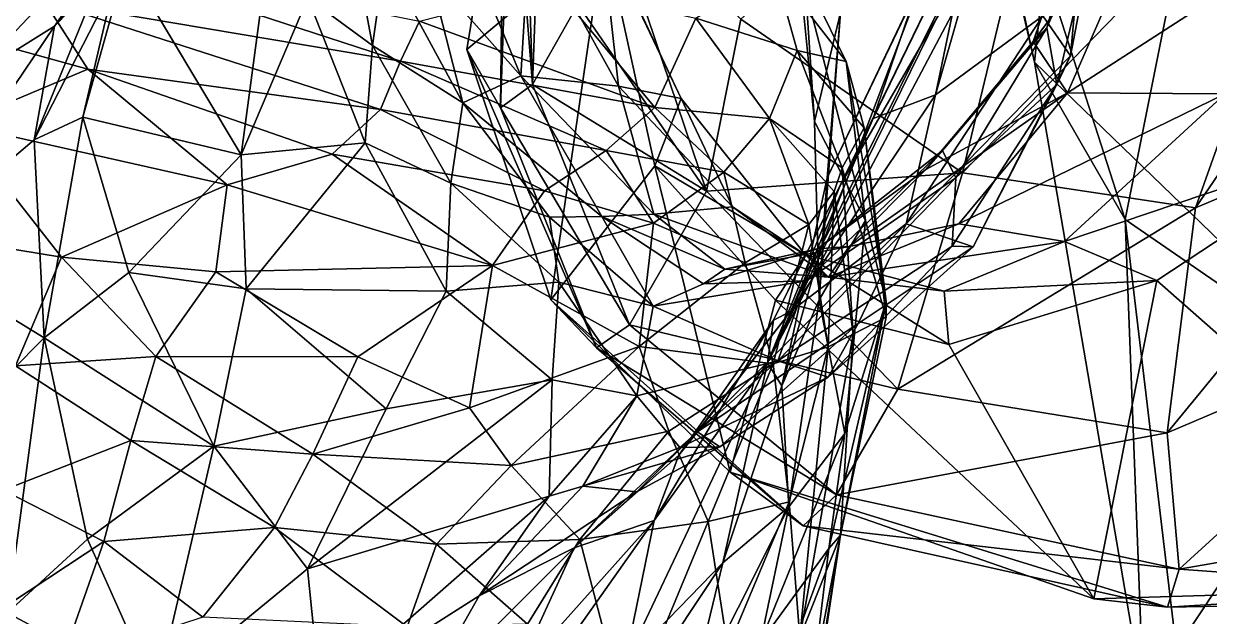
# Model space of a CAD drawing. Extents: x -0.45 to 0.39, y -1.3 to 2.18.
# Drawn here: x -0.3097 to -0.1946, y -0.3386 to -0.2811 of the extents above; entities that cross this region are included whole.
import ezdxf

# ---------------------------------------------------------------- set-up
doc = ezdxf.new("R2010")
doc.units = 0

msp = doc.modelspace()

# ---------------------------------------------------------------- linework, layer by layer
for points in [[(-0.21154, -0.28479, 1.1124), (-0.2267, -0.21488, 1.10631), (-0.20667, -0.23887, 1.07457)], [(-0.22147, -0.24175, 1.1424), (-0.2267, -0.21488, 1.10631), (-0.21154, -0.28479, 1.1124)], [(-0.19843, -0.23446, 0.37923), (-0.2058, -0.25415, 0.37622), (-0.23745, -0.31399, 0.34525)], [(-0.23745, -0.31399, 0.34525), (-0.23214, -0.3025, 0.3397), (-0.19843, -0.23446, 0.37923)], [(-0.22192, -0.27558, 0.34966), (-0.19843, -0.23446, 0.37923), (-0.23214, -0.3025, 0.3397)], [(-0.21154, -0.28479, 1.1124), (-0.20667, -0.23887, 1.07457), (-0.18007, -0.3152, 1.08068)], [(-0.18007, -0.3152, 1.08068), (-0.20667, -0.23887, 1.07457), (-0.17175, -0.25821, 1.03922)], [(-0.1935, -0.25393, 1.178), (-0.22147, -0.24175, 1.1424), (-0.20273, -0.30008, 1.15481)], [(-0.20273, -0.30008, 1.15481), (-0.22147, -0.24175, 1.1424), (-0.21154, -0.28479, 1.1124)], [(-0.2058, -0.25415, 0.37622), (-0.20682, -0.24826, 0.38763), (-0.23037, -0.29671, 0.36138)], [(-0.22721, -0.29026, 0.37497), (-0.23037, -0.29671, 0.36138), (-0.20682, -0.24826, 0.38763)], [(-0.20682, -0.24826, 0.38763), (-0.21291, -0.2485, 0.40077), (-0.22721, -0.29026, 0.37497)], [(-0.22114, -0.28799, 0.39275), (-0.22721, -0.29026, 0.37497), (-0.21291, -0.2485, 0.40077)], [(-0.21291, -0.2485, 0.40077), (-0.21116, -0.25312, 0.41748), (-0.22114, -0.28799, 0.39275)], [(-0.21851, -0.29555, 0.89712), (-0.20799, -0.25187, 0.93302), (-0.24005, -0.28064, 0.88495)], [(-0.20799, -0.25187, 0.93302), (-0.21851, -0.29555, 0.89712), (-0.18089, -0.25674, 0.93676)], [(-0.21072, -0.2803, 0.41663), (-0.22114, -0.28799, 0.39275), (-0.21116, -0.25312, 0.41748)], [(-0.23037, -0.29671, 0.36138), (-0.23745, -0.31399, 0.34525), (-0.2058, -0.25415, 0.37622)], [(-0.17539, -0.31893, 1.20244), (-0.1935, -0.25393, 1.178), (-0.20273, -0.30008, 1.15481)], [(-0.212, -0.25495, 0.35351), (-0.22192, -0.27558, 0.34966), (-0.23166, -0.29602, 0.32927)], [(-0.23038, -0.27999, 0.32982), (-0.212, -0.25495, 0.35351), (-0.23166, -0.29602, 0.32927)], [(-0.1959, -0.29894, 0.90483), (-0.18089, -0.25674, 0.93676), (-0.21851, -0.29555, 0.89712)], [(-0.18089, -0.25674, 0.93676), (-0.1959, -0.29894, 0.90483), (-0.16863, -0.25897, 0.92468)], [(-0.26108, -0.26182, 0.79934), (-0.26026, -0.28697, 0.82668), (-0.25926, -0.25923, 0.81457)], [(-0.25586, -0.27921, 0.8437), (-0.25926, -0.25923, 0.81457), (-0.26026, -0.28697, 0.82668)], [(-0.1959, -0.29894, 0.90483), (-0.17271, -0.28918, 0.90383), (-0.16863, -0.25897, 0.92468)], [(-0.26237, -0.26041, 0.78236), (-0.26304, -0.26171, 0.76237), (-0.26337, -0.28924, 0.80287)], [(-0.26237, -0.26041, 0.78236), (-0.26337, -0.28924, 0.80287), (-0.26026, -0.28697, 0.82668)], [(-0.26108, -0.26182, 0.79934), (-0.26237, -0.26041, 0.78236), (-0.26026, -0.28697, 0.82668)], [(-0.26663, -0.28359, 0.77797), (-0.26304, -0.26171, 0.76237), (-0.25332, -0.27245, 0.71524)], [(-0.26304, -0.26171, 0.76237), (-0.26663, -0.28359, 0.77797), (-0.26337, -0.28924, 0.80287)], [(-0.23471, -0.26371, 0.33188), (-0.23038, -0.27999, 0.32982), (-0.2329, -0.29055, 0.30943)], [(-0.23441, -0.27533, 0.30967), (-0.23471, -0.26371, 0.33188), (-0.2329, -0.29055, 0.30943)], [(-0.21167, -0.2828, 0.49672), (-0.20673, -0.26864, 0.48276), (-0.19821, -0.26462, 0.54271)], [(-0.20833, -0.28777, 0.54704), (-0.21167, -0.2828, 0.49672), (-0.19821, -0.26462, 0.54271)], [(-0.20621, -0.2642, 0.43718), (-0.20804, -0.28419, 0.43448), (-0.21072, -0.2803, 0.41663)], [(-0.20833, -0.28777, 0.54704), (-0.19821, -0.26462, 0.54271), (-0.18033, -0.26969, 0.62321)], [(-0.20524, -0.26967, 0.45597), (-0.20804, -0.28419, 0.43448), (-0.20621, -0.2642, 0.43718)], [(-0.29714, -0.26766, 0.35911), (-0.30668, -0.2813, 0.36131), (-0.29465, -0.26546, 0.36953)], [(-0.30668, -0.2813, 0.36131), (-0.30238, -0.27689, 0.37092), (-0.29465, -0.26546, 0.36953)], [(-0.31483, -0.28639, 0.3489), (-0.30668, -0.2813, 0.36131), (-0.29714, -0.26766, 0.35911)], [(-0.30887, -0.27417, 0.34225), (-0.31483, -0.28639, 0.3489), (-0.29714, -0.26766, 0.35911)], [(-0.27873, -0.26744, 0.44847), (-0.28208, -0.27857, 0.43033), (-0.27579, -0.28319, 0.44757)], [(-0.27873, -0.26744, 0.44847), (-0.27579, -0.28319, 0.44757), (-0.27459, -0.27477, 0.46432)], [(-0.25586, -0.27921, 0.8437), (-0.24338, -0.29732, 0.86262), (-0.25336, -0.26774, 0.86159)], [(-0.24005, -0.28064, 0.88495), (-0.25336, -0.26774, 0.86159), (-0.24338, -0.29732, 0.86262)], [(-0.27026, -0.27611, 0.48039), (-0.26141, -0.28614, 0.49823), (-0.26841, -0.2691, 0.50016)], [(-0.26841, -0.2691, 0.50016), (-0.26141, -0.28614, 0.49823), (-0.26051, -0.27157, 0.5524)], [(-0.21035, -0.28147, 0.47284), (-0.20673, -0.26864, 0.48276), (-0.21167, -0.2828, 0.49672)], [(-0.20673, -0.26864, 0.48276), (-0.21035, -0.28147, 0.47284), (-0.20524, -0.26967, 0.45597)], [(-0.20936, -0.28696, 0.45406), (-0.20524, -0.26967, 0.45597), (-0.21035, -0.28147, 0.47284)], [(-0.20524, -0.26967, 0.45597), (-0.20936, -0.28696, 0.45406), (-0.20804, -0.28419, 0.43448)], [(-0.19301, -0.28789, 0.62337), (-0.20833, -0.28777, 0.54704), (-0.18033, -0.26969, 0.62321)], [(-0.25191, -0.28714, 0.55344), (-0.26051, -0.27157, 0.5524), (-0.26141, -0.28614, 0.49823)], [(-0.26051, -0.27157, 0.5524), (-0.25191, -0.28714, 0.55344), (-0.2536, -0.27203, 0.6252)], [(-0.26663, -0.28359, 0.77797), (-0.25332, -0.27245, 0.71524), (-0.25848, -0.30789, 0.78154)], [(-0.25332, -0.27245, 0.71524), (-0.2484, -0.29488, 0.71425), (-0.25848, -0.30789, 0.78154)], [(-0.2536, -0.27203, 0.6252), (-0.24584, -0.28832, 0.63), (-0.25332, -0.27245, 0.71524)], [(-0.24584, -0.28832, 0.63), (-0.2536, -0.27203, 0.6252), (-0.25191, -0.28714, 0.55344)], [(-0.2484, -0.29488, 0.71425), (-0.25332, -0.27245, 0.71524), (-0.24584, -0.28832, 0.63)], [(-0.30769, -0.27888, 0.26461), (-0.30678, -0.2737, 0.27413), (-0.27309, -0.28472, 0.26686)], [(-0.27309, -0.28472, 0.26686), (-0.30678, -0.2737, 0.27413), (-0.27123, -0.28084, 0.27534)], [(-0.30887, -0.27417, 0.34225), (-0.33216, -0.2808, 0.31722), (-0.32725, -0.29174, 0.33272)], [(-0.32725, -0.29174, 0.33272), (-0.31483, -0.28639, 0.3489), (-0.30887, -0.27417, 0.34225)], [(-0.27459, -0.27477, 0.46432), (-0.27579, -0.28319, 0.44757), (-0.26702, -0.28874, 0.46802)], [(-0.27459, -0.27477, 0.46432), (-0.26702, -0.28874, 0.46802), (-0.27026, -0.27611, 0.48039)], [(-0.30391, -0.29014, 0.3752), (-0.28856, -0.29379, 0.40522), (-0.29972, -0.27513, 0.38557)], [(-0.30091, -0.27727, 0.37947), (-0.30391, -0.29014, 0.3752), (-0.29972, -0.27513, 0.38557)], [(-0.29972, -0.27513, 0.38557), (-0.28856, -0.29379, 0.40522), (-0.28637, -0.27758, 0.41424)], [(-0.26141, -0.28614, 0.49823), (-0.27026, -0.27611, 0.48039), (-0.26702, -0.28874, 0.46802)], [(-0.23676, -0.27576, 0.29406), (-0.23458, -0.28366, 0.27675), (-0.2444, -0.28053, 0.27991)], [(-0.23441, -0.27533, 0.30967), (-0.22982, -0.28475, 0.28781), (-0.23676, -0.27576, 0.29406)], [(-0.23676, -0.27576, 0.29406), (-0.22982, -0.28475, 0.28781), (-0.23458, -0.28366, 0.27675)], [(-0.23441, -0.27533, 0.30967), (-0.2329, -0.29055, 0.30943), (-0.22794, -0.30017, 0.29052)], [(-0.22982, -0.28475, 0.28781), (-0.23441, -0.27533, 0.30967), (-0.22794, -0.30017, 0.29052)], [(-0.22192, -0.27558, 0.34966), (-0.23214, -0.3025, 0.3397), (-0.23166, -0.29602, 0.32927)], [(-0.30238, -0.27689, 0.37092), (-0.30864, -0.29235, 0.36699), (-0.30091, -0.27727, 0.37947)], [(-0.30238, -0.27689, 0.37092), (-0.30668, -0.2813, 0.36131), (-0.30864, -0.29235, 0.36699)], [(-0.30864, -0.29235, 0.36699), (-0.30391, -0.29014, 0.3752), (-0.30091, -0.27727, 0.37947)], [(-0.28637, -0.27758, 0.41424), (-0.28856, -0.29379, 0.40522), (-0.28208, -0.27857, 0.43033)], [(-0.27123, -0.28084, 0.27534), (-0.25814, -0.27747, 0.28315), (-0.24839, -0.2892, 0.26173)], [(-0.25814, -0.27747, 0.28315), (-0.2444, -0.28053, 0.27991), (-0.24839, -0.2892, 0.26173)], [(-0.30343, -0.2855, 0.25589), (-0.3214, -0.28053, 0.26009), (-0.30769, -0.27888, 0.26461)], [(-0.27503, -0.2894, 0.25635), (-0.30769, -0.27888, 0.26461), (-0.27309, -0.28472, 0.26686)], [(-0.30343, -0.2855, 0.25589), (-0.30769, -0.27888, 0.26461), (-0.27503, -0.2894, 0.25635)], [(-0.28208, -0.27857, 0.43033), (-0.28856, -0.29379, 0.40522), (-0.27652, -0.29264, 0.43319)], [(-0.28208, -0.27857, 0.43033), (-0.27652, -0.29264, 0.43319), (-0.27579, -0.28319, 0.44757)], [(-0.25586, -0.27921, 0.8437), (-0.26026, -0.28697, 0.82668), (-0.24338, -0.29732, 0.86262)], [(-0.3214, -0.28053, 0.26009), (-0.30343, -0.2855, 0.25589), (-0.31612, -0.29083, 0.25121)], [(-0.27309, -0.28472, 0.26686), (-0.27123, -0.28084, 0.27534), (-0.24839, -0.2892, 0.26173)], [(-0.24839, -0.2892, 0.26173), (-0.2444, -0.28053, 0.27991), (-0.23727, -0.29029, 0.2609)], [(-0.2444, -0.28053, 0.27991), (-0.23458, -0.28366, 0.27675), (-0.23727, -0.29029, 0.2609)], [(-0.24005, -0.28064, 0.88495), (-0.24338, -0.29732, 0.86262), (-0.21851, -0.29555, 0.89712)], [(-0.2329, -0.29055, 0.30943), (-0.23038, -0.27999, 0.32982), (-0.23244, -0.30787, 0.30775)], [(-0.23038, -0.27999, 0.32982), (-0.23166, -0.29602, 0.32927), (-0.23244, -0.30787, 0.30775)], [(-0.20804, -0.28419, 0.43448), (-0.224, -0.3005, 0.39547), (-0.21072, -0.2803, 0.41663)], [(-0.21072, -0.2803, 0.41663), (-0.224, -0.3005, 0.39547), (-0.22114, -0.28799, 0.39275)], [(-0.30668, -0.2813, 0.36131), (-0.31483, -0.28639, 0.3489), (-0.32143, -0.30317, 0.34735)], [(-0.32143, -0.30317, 0.34735), (-0.30864, -0.29235, 0.36699), (-0.30668, -0.2813, 0.36131)], [(-0.22046, -0.29337, 0.4808), (-0.21918, -0.29604, 0.46558), (-0.21035, -0.28147, 0.47284)], [(-0.22046, -0.29337, 0.4808), (-0.21035, -0.28147, 0.47284), (-0.21167, -0.2828, 0.49672)], [(-0.21918, -0.29604, 0.46558), (-0.20936, -0.28696, 0.45406), (-0.21035, -0.28147, 0.47284)], [(-0.22208, -0.29523, 0.49902), (-0.22046, -0.29337, 0.4808), (-0.21167, -0.2828, 0.49672)], [(-0.22208, -0.29523, 0.49902), (-0.21167, -0.2828, 0.49672), (-0.20833, -0.28777, 0.54704)], [(-0.27579, -0.28319, 0.44757), (-0.27652, -0.29264, 0.43319), (-0.26821, -0.29656, 0.44845)], [(-0.27579, -0.28319, 0.44757), (-0.26821, -0.29656, 0.44845), (-0.26702, -0.28874, 0.46802)], [(-0.26663, -0.28359, 0.77797), (-0.25848, -0.30789, 0.78154), (-0.25407, -0.31254, 0.8162)], [(-0.26337, -0.28924, 0.80287), (-0.26663, -0.28359, 0.77797), (-0.25407, -0.31254, 0.8162)], [(-0.23727, -0.29029, 0.2609), (-0.23458, -0.28366, 0.27675), (-0.23019, -0.29505, 0.26373)], [(-0.23458, -0.28366, 0.27675), (-0.22808, -0.29118, 0.27277), (-0.23019, -0.29505, 0.26373)], [(-0.22982, -0.28475, 0.28781), (-0.22808, -0.29118, 0.27277), (-0.23458, -0.28366, 0.27675)], [(-0.20804, -0.28419, 0.43448), (-0.2175, -0.30273, 0.4281), (-0.224, -0.3005, 0.39547)], [(-0.2175, -0.30273, 0.4281), (-0.20804, -0.28419, 0.43448), (-0.20936, -0.28696, 0.45406)], [(-0.27503, -0.2894, 0.25635), (-0.27309, -0.28472, 0.26686), (-0.25312, -0.29339, 0.25236)], [(-0.27309, -0.28472, 0.26686), (-0.24839, -0.2892, 0.26173), (-0.25312, -0.29339, 0.25236)], [(-0.22808, -0.29118, 0.27277), (-0.22982, -0.28475, 0.28781), (-0.22592, -0.30805, 0.27414)], [(-0.22982, -0.28475, 0.28781), (-0.22794, -0.30017, 0.29052), (-0.22592, -0.30805, 0.27414)], [(-0.20096, -0.34659, 1.12047), (-0.21154, -0.28479, 1.1124), (-0.18007, -0.3152, 1.08068)], [(-0.20273, -0.30008, 1.15481), (-0.21154, -0.28479, 1.1124), (-0.20096, -0.34659, 1.12047)], [(-0.30343, -0.2855, 0.25589), (-0.28991, -0.29672, 0.2464), (-0.31612, -0.29083, 0.25121)], [(-0.30343, -0.2855, 0.25589), (-0.27971, -0.29373, 0.24925), (-0.28991, -0.29672, 0.2464)], [(-0.27971, -0.29373, 0.24925), (-0.30343, -0.2855, 0.25589), (-0.27503, -0.2894, 0.25635)], [(-0.26702, -0.28874, 0.46802), (-0.25355, -0.29979, 0.47804), (-0.26141, -0.28614, 0.49823)], [(-0.26141, -0.28614, 0.49823), (-0.24849, -0.29957, 0.50589), (-0.25191, -0.28714, 0.55344)], [(-0.24849, -0.29957, 0.50589), (-0.26141, -0.28614, 0.49823), (-0.25355, -0.29979, 0.47804)], [(-0.26026, -0.28697, 0.82668), (-0.26337, -0.28924, 0.80287), (-0.25085, -0.3103, 0.84422)], [(-0.26026, -0.28697, 0.82668), (-0.25085, -0.3103, 0.84422), (-0.24338, -0.29732, 0.86262)], [(-0.25191, -0.28714, 0.55344), (-0.24086, -0.29886, 0.55856), (-0.24584, -0.28832, 0.63)], [(-0.24086, -0.29886, 0.55856), (-0.25191, -0.28714, 0.55344), (-0.24849, -0.29957, 0.50589)], [(-0.21918, -0.29604, 0.46558), (-0.21954, -0.30267, 0.44886), (-0.20936, -0.28696, 0.45406)], [(-0.20936, -0.28696, 0.45406), (-0.21954, -0.30267, 0.44886), (-0.2175, -0.30273, 0.4281)], [(-0.26702, -0.28874, 0.46802), (-0.26821, -0.29656, 0.44845), (-0.25863, -0.29986, 0.46228)], [(-0.25355, -0.29979, 0.47804), (-0.26702, -0.28874, 0.46802), (-0.25863, -0.29986, 0.46228)], [(-0.24584, -0.28832, 0.63), (-0.23376, -0.3035, 0.62924), (-0.2484, -0.29488, 0.71425)], [(-0.23376, -0.3035, 0.62924), (-0.24584, -0.28832, 0.63), (-0.24086, -0.29886, 0.55856)], [(-0.224, -0.3005, 0.39547), (-0.23522, -0.30903, 0.37529), (-0.22114, -0.28799, 0.39275)], [(-0.22721, -0.29026, 0.37497), (-0.22114, -0.28799, 0.39275), (-0.23522, -0.30903, 0.37529)], [(-0.22951, -0.30271, 0.51112), (-0.22208, -0.29523, 0.49902), (-0.20833, -0.28777, 0.54704)], [(-0.21889, -0.30051, 0.55636), (-0.22951, -0.30271, 0.51112), (-0.20833, -0.28777, 0.54704)], [(-0.21889, -0.30051, 0.55636), (-0.20833, -0.28777, 0.54704), (-0.19301, -0.28789, 0.62337)], [(-0.20861, -0.30221, 0.62122), (-0.21889, -0.30051, 0.55636), (-0.19301, -0.28789, 0.62337)], [(-0.20861, -0.30221, 0.62122), (-0.19301, -0.28789, 0.62337), (-0.17849, -0.29204, 0.69592)], [(-0.27971, -0.29373, 0.24925), (-0.27503, -0.2894, 0.25635), (-0.25909, -0.29731, 0.24752)], [(-0.27503, -0.2894, 0.25635), (-0.25312, -0.29339, 0.25236), (-0.25909, -0.29731, 0.24752)], [(-0.26337, -0.28924, 0.80287), (-0.25407, -0.31254, 0.8162), (-0.25085, -0.3103, 0.84422)], [(-0.25312, -0.29339, 0.25236), (-0.24839, -0.2892, 0.26173), (-0.2417, -0.29548, 0.25019)], [(-0.24839, -0.2892, 0.26173), (-0.23727, -0.29029, 0.2609), (-0.2417, -0.29548, 0.25019)], [(-0.19866, -0.32081, 0.88253), (-0.16927, -0.30831, 0.88097), (-0.17271, -0.28918, 0.90383)], [(-0.1959, -0.29894, 0.90483), (-0.19866, -0.32081, 0.88253), (-0.17271, -0.28918, 0.90383)], [(-0.31612, -0.29083, 0.25121), (-0.306, -0.30373, 0.24166), (-0.32158, -0.30117, 0.24349)], [(-0.31612, -0.29083, 0.25121), (-0.28991, -0.29672, 0.2464), (-0.306, -0.30373, 0.24166)], [(-0.30391, -0.29014, 0.3752), (-0.30864, -0.29235, 0.36699), (-0.30767, -0.31156, 0.36425)], [(-0.30391, -0.29014, 0.3752), (-0.30767, -0.31156, 0.36425), (-0.29946, -0.30522, 0.37917)], [(-0.30391, -0.29014, 0.3752), (-0.29946, -0.30522, 0.37917), (-0.28856, -0.29379, 0.40522)], [(-0.2417, -0.29548, 0.25019), (-0.23727, -0.29029, 0.2609), (-0.23344, -0.30058, 0.24757)], [(-0.23727, -0.29029, 0.2609), (-0.23019, -0.29505, 0.26373), (-0.23098, -0.29735, 0.25449)], [(-0.23727, -0.29029, 0.2609), (-0.23098, -0.29735, 0.25449), (-0.23344, -0.30058, 0.24757)], [(-0.23522, -0.30903, 0.37529), (-0.23687, -0.30986, 0.35827), (-0.22721, -0.29026, 0.37497)], [(-0.23037, -0.29671, 0.36138), (-0.22721, -0.29026, 0.37497), (-0.23687, -0.30986, 0.35827)], [(-0.2329, -0.29055, 0.30943), (-0.23244, -0.30787, 0.30775), (-0.22794, -0.30017, 0.29052)], [(-0.23019, -0.29505, 0.26373), (-0.22808, -0.29118, 0.27277), (-0.22593, -0.30956, 0.26271)], [(-0.22808, -0.29118, 0.27277), (-0.22592, -0.30805, 0.27414), (-0.22593, -0.30956, 0.26271)], [(-0.30864, -0.29235, 0.36699), (-0.32143, -0.30317, 0.34735), (-0.30767, -0.31156, 0.36425)], [(-0.19967, -0.30599, 0.70248), (-0.20861, -0.30221, 0.62122), (-0.17849, -0.29204, 0.69592)], [(-0.19967, -0.30599, 0.70248), (-0.17849, -0.29204, 0.69592), (-0.16592, -0.33573, 0.77717)], [(-0.28856, -0.29379, 0.40522), (-0.28806, -0.3068, 0.4001), (-0.27652, -0.29264, 0.43319)], [(-0.27652, -0.29264, 0.43319), (-0.28806, -0.3068, 0.4001), (-0.26864, -0.30704, 0.43633)], [(-0.27652, -0.29264, 0.43319), (-0.26864, -0.30704, 0.43633), (-0.26821, -0.29656, 0.44845)], [(-0.25909, -0.29731, 0.24752), (-0.25312, -0.29339, 0.25236), (-0.24852, -0.30043, 0.24532)], [(-0.25312, -0.29339, 0.25236), (-0.2417, -0.29548, 0.25019), (-0.24852, -0.30043, 0.24532)], [(-0.23366, -0.30603, 0.46879), (-0.21918, -0.29604, 0.46558), (-0.22046, -0.29337, 0.4808)], [(-0.23261, -0.30292, 0.4871), (-0.23366, -0.30603, 0.46879), (-0.22046, -0.29337, 0.4808)], [(-0.23261, -0.30292, 0.4871), (-0.22046, -0.29337, 0.4808), (-0.22208, -0.29523, 0.49902)], [(-0.28806, -0.3068, 0.4001), (-0.28856, -0.29379, 0.40522), (-0.29946, -0.30522, 0.37917)], [(-0.28991, -0.29672, 0.2464), (-0.27971, -0.29373, 0.24925), (-0.26414, -0.30454, 0.24157)], [(-0.27971, -0.29373, 0.24925), (-0.25909, -0.29731, 0.24752), (-0.26414, -0.30454, 0.24157)], [(-0.25848, -0.30789, 0.78154), (-0.2484, -0.29488, 0.71425), (-0.24109, -0.32462, 0.77442)], [(-0.24852, -0.30043, 0.24532), (-0.2417, -0.29548, 0.25019), (-0.23963, -0.30428, 0.24357)], [(-0.2484, -0.29488, 0.71425), (-0.23669, -0.3079, 0.70895), (-0.24109, -0.32462, 0.77442)], [(-0.23669, -0.3079, 0.70895), (-0.2484, -0.29488, 0.71425), (-0.23376, -0.3035, 0.62924)], [(-0.24338, -0.29732, 0.86262), (-0.22479, -0.31655, 0.87559), (-0.21851, -0.29555, 0.89712)], [(-0.2417, -0.29548, 0.25019), (-0.23344, -0.30058, 0.24757), (-0.23963, -0.30428, 0.24357)], [(-0.22951, -0.30271, 0.51112), (-0.23261, -0.30292, 0.4871), (-0.22208, -0.29523, 0.49902)], [(-0.23098, -0.29735, 0.25449), (-0.23019, -0.29505, 0.26373), (-0.22914, -0.3112, 0.25428)], [(-0.23019, -0.29505, 0.26373), (-0.22593, -0.30956, 0.26271), (-0.22914, -0.3112, 0.25428)], [(-0.21851, -0.29555, 0.89712), (-0.22479, -0.31655, 0.87559), (-0.1959, -0.29894, 0.90483)], [(-0.28991, -0.29672, 0.2464), (-0.29102, -0.30515, 0.2407), (-0.306, -0.30373, 0.24166)], [(-0.28991, -0.29672, 0.2464), (-0.26414, -0.30454, 0.24157), (-0.29102, -0.30515, 0.2407)], [(-0.26821, -0.29656, 0.44845), (-0.26864, -0.30704, 0.43633), (-0.25772, -0.30617, 0.4498)], [(-0.26821, -0.29656, 0.44845), (-0.25772, -0.30617, 0.4498), (-0.25863, -0.29986, 0.46228)], [(-0.23687, -0.30986, 0.35827), (-0.23745, -0.31399, 0.34525), (-0.23037, -0.29671, 0.36138)], [(-0.23366, -0.30603, 0.46879), (-0.23645, -0.31382, 0.44778), (-0.21918, -0.29604, 0.46558)], [(-0.23645, -0.31382, 0.44778), (-0.21954, -0.30267, 0.44886), (-0.21918, -0.29604, 0.46558)], [(-0.23607, -0.31622, 0.32153), (-0.23166, -0.29602, 0.32927), (-0.23214, -0.3025, 0.3397)], [(-0.23166, -0.29602, 0.32927), (-0.23607, -0.31622, 0.32153), (-0.23244, -0.30787, 0.30775)], [(-0.25909, -0.29731, 0.24752), (-0.24852, -0.30043, 0.24532), (-0.26414, -0.30454, 0.24157)], [(-0.24338, -0.29732, 0.86262), (-0.25085, -0.3103, 0.84422), (-0.22479, -0.31655, 0.87559)], [(-0.23344, -0.30058, 0.24757), (-0.23098, -0.29735, 0.25449), (-0.23156, -0.31243, 0.24656)], [(-0.23098, -0.29735, 0.25449), (-0.22914, -0.3112, 0.25428), (-0.23156, -0.31243, 0.24656)], [(-0.24086, -0.29886, 0.55856), (-0.24849, -0.29957, 0.50589), (-0.23153, -0.30569, 0.5532)], [(-0.24086, -0.29886, 0.55856), (-0.23153, -0.30569, 0.5532), (-0.23376, -0.3035, 0.62924)], [(-0.22479, -0.31655, 0.87559), (-0.19866, -0.32081, 0.88253), (-0.1959, -0.29894, 0.90483)], [(-0.25863, -0.29986, 0.46228), (-0.24855, -0.30851, 0.46031), (-0.25355, -0.29979, 0.47804)], [(-0.25863, -0.29986, 0.46228), (-0.25772, -0.30617, 0.4498), (-0.24855, -0.30851, 0.46031)], [(-0.24849, -0.29957, 0.50589), (-0.25355, -0.29979, 0.47804), (-0.2416, -0.30491, 0.49591)], [(-0.24366, -0.30634, 0.47555), (-0.25355, -0.29979, 0.47804), (-0.24855, -0.30851, 0.46031)], [(-0.25355, -0.29979, 0.47804), (-0.24366, -0.30634, 0.47555), (-0.2416, -0.30491, 0.49591)], [(-0.24849, -0.29957, 0.50589), (-0.2416, -0.30491, 0.49591), (-0.23153, -0.30569, 0.5532)], [(-0.22995, -0.32085, 0.28697), (-0.22794, -0.30017, 0.29052), (-0.23244, -0.30787, 0.30775)], [(-0.22794, -0.30017, 0.29052), (-0.22995, -0.32085, 0.28697), (-0.22592, -0.30805, 0.27414)], [(-0.17539, -0.31893, 1.20244), (-0.20273, -0.30008, 1.15481), (-0.19585, -0.35793, 1.16982)], [(-0.19585, -0.35793, 1.16982), (-0.20273, -0.30008, 1.15481), (-0.20096, -0.34659, 1.12047)], [(-0.32158, -0.30117, 0.24349), (-0.306, -0.30373, 0.24166), (-0.31045, -0.31428, 0.23136)], [(-0.26414, -0.30454, 0.24157), (-0.24852, -0.30043, 0.24532), (-0.24991, -0.3124, 0.23716)], [(-0.24852, -0.30043, 0.24532), (-0.23963, -0.30428, 0.24357), (-0.24991, -0.3124, 0.23716)], [(-0.224, -0.3005, 0.39547), (-0.24424, -0.32069, 0.37625), (-0.23522, -0.30903, 0.37529)], [(-0.24424, -0.32069, 0.37625), (-0.224, -0.3005, 0.39547), (-0.22864, -0.31018, 0.40498)], [(-0.23963, -0.30428, 0.24357), (-0.23344, -0.30058, 0.24757), (-0.23691, -0.31409, 0.24023)], [(-0.23344, -0.30058, 0.24757), (-0.23156, -0.31243, 0.24656), (-0.23691, -0.31409, 0.24023)], [(-0.23153, -0.30569, 0.5532), (-0.21889, -0.30051, 0.55636), (-0.20861, -0.30221, 0.62122)], [(-0.21889, -0.30051, 0.55636), (-0.23153, -0.30569, 0.5532), (-0.22951, -0.30271, 0.51112)], [(-0.22864, -0.31018, 0.40498), (-0.224, -0.3005, 0.39547), (-0.2175, -0.30273, 0.4281)], [(-0.2416, -0.30491, 0.49591), (-0.22951, -0.30271, 0.51112), (-0.23153, -0.30569, 0.5532)], [(-0.2416, -0.30491, 0.49591), (-0.23261, -0.30292, 0.4871), (-0.22951, -0.30271, 0.51112)], [(-0.23214, -0.3025, 0.3397), (-0.23745, -0.31399, 0.34525), (-0.23607, -0.31622, 0.32153)], [(-0.21954, -0.30267, 0.44886), (-0.23645, -0.31382, 0.44778), (-0.23157, -0.31539, 0.42573)], [(-0.23157, -0.31539, 0.42573), (-0.2175, -0.30273, 0.4281), (-0.21954, -0.30267, 0.44886)], [(-0.22029, -0.30705, 0.62601), (-0.23153, -0.30569, 0.5532), (-0.20861, -0.30221, 0.62122)], [(-0.22029, -0.30705, 0.62601), (-0.20861, -0.30221, 0.62122), (-0.19967, -0.30599, 0.70248)], [(-0.32143, -0.30317, 0.34735), (-0.32404, -0.32808, 0.34252), (-0.30767, -0.31156, 0.36425)], [(-0.306, -0.30373, 0.24166), (-0.29682, -0.31339, 0.23458), (-0.31045, -0.31428, 0.23136)], [(-0.306, -0.30373, 0.24166), (-0.29102, -0.30515, 0.2407), (-0.29682, -0.31339, 0.23458)], [(-0.24366, -0.30634, 0.47555), (-0.23366, -0.30603, 0.46879), (-0.23261, -0.30292, 0.4871)], [(-0.2416, -0.30491, 0.49591), (-0.24366, -0.30634, 0.47555), (-0.23261, -0.30292, 0.4871)], [(-0.23669, -0.3079, 0.70895), (-0.23376, -0.3035, 0.62924), (-0.21986, -0.31221, 0.70412)], [(-0.23376, -0.3035, 0.62924), (-0.22029, -0.30705, 0.62601), (-0.21986, -0.31221, 0.70412)], [(-0.22029, -0.30705, 0.62601), (-0.23376, -0.3035, 0.62924), (-0.23153, -0.30569, 0.5532)], [(-0.2175, -0.30273, 0.4281), (-0.23157, -0.31539, 0.42573), (-0.22864, -0.31018, 0.40498)], [(-0.29102, -0.30515, 0.2407), (-0.26414, -0.30454, 0.24157), (-0.27724, -0.31341, 0.23642)], [(-0.27724, -0.31341, 0.23642), (-0.26414, -0.30454, 0.24157), (-0.26638, -0.31838, 0.23288)], [(-0.26414, -0.30454, 0.24157), (-0.24991, -0.3124, 0.23716), (-0.26638, -0.31838, 0.23288)], [(-0.24991, -0.3124, 0.23716), (-0.23963, -0.30428, 0.24357), (-0.23691, -0.31409, 0.24023)], [(-0.29946, -0.30522, 0.37917), (-0.30767, -0.31156, 0.36425), (-0.29121, -0.32209, 0.38211)], [(-0.28806, -0.3068, 0.4001), (-0.29946, -0.30522, 0.37917), (-0.29121, -0.32209, 0.38211)], [(-0.29102, -0.30515, 0.2407), (-0.27724, -0.31341, 0.23642), (-0.29682, -0.31339, 0.23458)], [(-0.24855, -0.30851, 0.46031), (-0.23645, -0.31382, 0.44778), (-0.23366, -0.30603, 0.46879)], [(-0.24366, -0.30634, 0.47555), (-0.24855, -0.30851, 0.46031), (-0.23366, -0.30603, 0.46879)], [(-0.21986, -0.31221, 0.70412), (-0.22029, -0.30705, 0.62601), (-0.19967, -0.30599, 0.70248)], [(-0.21986, -0.31221, 0.70412), (-0.19967, -0.30599, 0.70248), (-0.20577, -0.33692, 0.77059)], [(-0.16592, -0.33573, 0.77717), (-0.20577, -0.33692, 0.77059), (-0.19967, -0.30599, 0.70248)], [(-0.28806, -0.3068, 0.4001), (-0.29121, -0.32209, 0.38211), (-0.27448, -0.31846, 0.41577)], [(-0.28806, -0.3068, 0.4001), (-0.27448, -0.31846, 0.41577), (-0.26864, -0.30704, 0.43633)], [(-0.26864, -0.30704, 0.43633), (-0.27448, -0.31846, 0.41577), (-0.25837, -0.31565, 0.43749)], [(-0.26864, -0.30704, 0.43633), (-0.25837, -0.31565, 0.43749), (-0.25772, -0.30617, 0.4498)], [(-0.25772, -0.30617, 0.4498), (-0.25837, -0.31565, 0.43749), (-0.25015, -0.31721, 0.4388)], [(-0.25772, -0.30617, 0.4498), (-0.25015, -0.31721, 0.4388), (-0.24855, -0.30851, 0.46031)], [(-0.25848, -0.30789, 0.78154), (-0.24109, -0.32462, 0.77442), (-0.23398, -0.32981, 0.8203)], [(-0.25407, -0.31254, 0.8162), (-0.25848, -0.30789, 0.78154), (-0.23398, -0.32981, 0.8203)], [(-0.24109, -0.32462, 0.77442), (-0.23669, -0.3079, 0.70895), (-0.20577, -0.33692, 0.77059)], [(-0.23669, -0.3079, 0.70895), (-0.21986, -0.31221, 0.70412), (-0.20577, -0.33692, 0.77059)], [(-0.23537, -0.32799, 0.30576), (-0.23244, -0.30787, 0.30775), (-0.23607, -0.31622, 0.32153)], [(-0.23244, -0.30787, 0.30775), (-0.23537, -0.32799, 0.30576), (-0.22995, -0.32085, 0.28697)], [(-0.22592, -0.30805, 0.27414), (-0.2315, -0.33203, 0.27327), (-0.23037, -0.33073, 0.25904)], [(-0.2315, -0.33203, 0.27327), (-0.22592, -0.30805, 0.27414), (-0.22995, -0.32085, 0.28697)], [(-0.22593, -0.30956, 0.26271), (-0.22592, -0.30805, 0.27414), (-0.23037, -0.33073, 0.25904)], [(-0.19866, -0.32081, 0.88253), (-0.19748, -0.33402, 0.85262), (-0.16927, -0.30831, 0.88097)], [(-0.19748, -0.33402, 0.85262), (-0.15742, -0.32707, 0.85458), (-0.16927, -0.30831, 0.88097)], [(-0.24855, -0.30851, 0.46031), (-0.25015, -0.31721, 0.4388), (-0.23645, -0.31382, 0.44778)], [(-0.23687, -0.30986, 0.35827), (-0.23522, -0.30903, 0.37529), (-0.24607, -0.32296, 0.36378)], [(-0.24424, -0.32069, 0.37625), (-0.24607, -0.32296, 0.36378), (-0.23522, -0.30903, 0.37529)], [(-0.22914, -0.3112, 0.25428), (-0.22593, -0.30956, 0.26271), (-0.23037, -0.33073, 0.25904)], [(-0.25085, -0.3103, 0.84422), (-0.25407, -0.31254, 0.8162), (-0.23076, -0.3268, 0.85342)], [(-0.25085, -0.3103, 0.84422), (-0.23076, -0.3268, 0.85342), (-0.22479, -0.31655, 0.87559)], [(-0.24845, -0.3293, 0.34926), (-0.23687, -0.30986, 0.35827), (-0.24607, -0.32296, 0.36378)], [(-0.23745, -0.31399, 0.34525), (-0.23687, -0.30986, 0.35827), (-0.24845, -0.3293, 0.34926)], [(-0.22864, -0.31018, 0.40498), (-0.24208, -0.32215, 0.40294), (-0.24424, -0.32069, 0.37625)], [(-0.24208, -0.32215, 0.40294), (-0.22864, -0.31018, 0.40498), (-0.23157, -0.31539, 0.42573)], [(-0.30767, -0.31156, 0.36425), (-0.32404, -0.32808, 0.34252), (-0.31122, -0.33827, 0.34846)], [(-0.30767, -0.31156, 0.36425), (-0.31122, -0.33827, 0.34846), (-0.30347, -0.33113, 0.36042)], [(-0.30767, -0.31156, 0.36425), (-0.30347, -0.33113, 0.36042), (-0.29121, -0.32209, 0.38211)], [(-0.22914, -0.3112, 0.25428), (-0.23037, -0.33073, 0.25904), (-0.23432, -0.34067, 0.23532)], [(-0.23156, -0.31243, 0.24656), (-0.22914, -0.3112, 0.25428), (-0.23432, -0.34067, 0.23532)], [(-0.26638, -0.31838, 0.23288), (-0.24991, -0.3124, 0.23716), (-0.26234, -0.32397, 0.22689)], [(-0.24703, -0.32062, 0.23187), (-0.26234, -0.32397, 0.22689), (-0.24991, -0.3124, 0.23716)], [(-0.25407, -0.31254, 0.8162), (-0.23398, -0.32981, 0.8203), (-0.23076, -0.3268, 0.85342)], [(-0.24703, -0.32062, 0.23187), (-0.24991, -0.3124, 0.23716), (-0.23691, -0.31409, 0.24023)], [(-0.23691, -0.31409, 0.24023), (-0.23156, -0.31243, 0.24656), (-0.23535, -0.3275, 0.23669)], [(-0.23156, -0.31243, 0.24656), (-0.23432, -0.34067, 0.23532), (-0.23535, -0.3275, 0.23669)], [(-0.29682, -0.31339, 0.23458), (-0.29926, -0.32153, 0.22483), (-0.31045, -0.31428, 0.23136)], [(-0.29926, -0.32153, 0.22483), (-0.29682, -0.31339, 0.23458), (-0.28159, -0.32286, 0.22676)], [(-0.29682, -0.31339, 0.23458), (-0.27724, -0.31341, 0.23642), (-0.28159, -0.32286, 0.22676)], [(-0.27724, -0.31341, 0.23642), (-0.26638, -0.31838, 0.23288), (-0.28159, -0.32286, 0.22676)], [(-0.25131, -0.34324, 0.32797), (-0.23745, -0.31399, 0.34525), (-0.24845, -0.3293, 0.34926)], [(-0.23745, -0.31399, 0.34525), (-0.25131, -0.34324, 0.32797), (-0.24178, -0.33343, 0.31916)], [(-0.25015, -0.31721, 0.4388), (-0.24597, -0.32223, 0.42171), (-0.23645, -0.31382, 0.44778)], [(-0.24703, -0.32062, 0.23187), (-0.23691, -0.31409, 0.24023), (-0.24321, -0.32939, 0.22664)], [(-0.24597, -0.32223, 0.42171), (-0.23157, -0.31539, 0.42573), (-0.23645, -0.31382, 0.44778)], [(-0.23535, -0.3275, 0.23669), (-0.24321, -0.32939, 0.22664), (-0.23691, -0.31409, 0.24023)], [(-0.24178, -0.33343, 0.31916), (-0.23607, -0.31622, 0.32153), (-0.23745, -0.31399, 0.34525)], [(-0.29926, -0.32153, 0.22483), (-0.31164, -0.32635, 0.2179), (-0.31045, -0.31428, 0.23136)], [(-0.20096, -0.34659, 1.12047), (-0.18007, -0.3152, 1.08068), (-0.17161, -0.39771, 1.08629)], [(-0.25837, -0.31565, 0.43749), (-0.2821, -0.334, 0.38496), (-0.25866, -0.32695, 0.4183)], [(-0.27448, -0.31846, 0.41577), (-0.2821, -0.334, 0.38496), (-0.25837, -0.31565, 0.43749)], [(-0.25837, -0.31565, 0.43749), (-0.25866, -0.32695, 0.4183), (-0.25015, -0.31721, 0.4388)], [(-0.23157, -0.31539, 0.42573), (-0.24597, -0.32223, 0.42171), (-0.24208, -0.32215, 0.40294)], [(-0.23607, -0.31622, 0.32153), (-0.24178, -0.33343, 0.31916), (-0.23537, -0.32799, 0.30576)], [(-0.25866, -0.32695, 0.4183), (-0.25537, -0.32596, 0.40351), (-0.25015, -0.31721, 0.4388)], [(-0.24597, -0.32223, 0.42171), (-0.25015, -0.31721, 0.4388), (-0.25537, -0.32596, 0.40351)], [(-0.22479, -0.31655, 0.87559), (-0.23076, -0.3268, 0.85342), (-0.19866, -0.32081, 0.88253)], [(-0.27448, -0.31846, 0.41577), (-0.29121, -0.32209, 0.38211), (-0.2821, -0.334, 0.38496)], [(-0.26234, -0.32397, 0.22689), (-0.28159, -0.32286, 0.22676), (-0.26638, -0.31838, 0.23288)], [(-0.14325, -0.38091, 1.22947), (-0.17539, -0.31893, 1.20244), (-0.19585, -0.35793, 1.16982)], [(-0.26234, -0.32397, 0.22689), (-0.24703, -0.32062, 0.23187), (-0.25567, -0.33114, 0.2187)], [(-0.24607, -0.32296, 0.36378), (-0.24424, -0.32069, 0.37625), (-0.25622, -0.33195, 0.37504)], [(-0.25622, -0.33195, 0.37504), (-0.24424, -0.32069, 0.37625), (-0.25015, -0.32653, 0.38807)], [(-0.24321, -0.32939, 0.22664), (-0.25567, -0.33114, 0.2187), (-0.24703, -0.32062, 0.23187)], [(-0.25015, -0.32653, 0.38807), (-0.24424, -0.32069, 0.37625), (-0.24208, -0.32215, 0.40294)], [(-0.23813, -0.34111, 0.28958), (-0.22995, -0.32085, 0.28697), (-0.23537, -0.32799, 0.30576)], [(-0.22995, -0.32085, 0.28697), (-0.23813, -0.34111, 0.28958), (-0.2315, -0.33203, 0.27327)], [(-0.23076, -0.3268, 0.85342), (-0.19748, -0.33402, 0.85262), (-0.19866, -0.32081, 0.88253)], [(-0.29926, -0.32153, 0.22483), (-0.30188, -0.33136, 0.21381), (-0.31164, -0.32635, 0.2179)], [(-0.29121, -0.32209, 0.38211), (-0.30347, -0.33113, 0.36042), (-0.2968, -0.34606, 0.35658)], [(-0.29926, -0.32153, 0.22483), (-0.28533, -0.33, 0.21548), (-0.30188, -0.33136, 0.21381)], [(-0.29926, -0.32153, 0.22483), (-0.28159, -0.32286, 0.22676), (-0.28533, -0.33, 0.21548)], [(-0.29121, -0.32209, 0.38211), (-0.2968, -0.34606, 0.35658), (-0.2821, -0.334, 0.38496)], [(-0.25537, -0.32596, 0.40351), (-0.24208, -0.32215, 0.40294), (-0.24597, -0.32223, 0.42171)], [(-0.24208, -0.32215, 0.40294), (-0.25537, -0.32596, 0.40351), (-0.25015, -0.32653, 0.38807)], [(-0.26959, -0.33162, 0.21605), (-0.28533, -0.33, 0.21548), (-0.28159, -0.32286, 0.22676)], [(-0.28159, -0.32286, 0.22676), (-0.26234, -0.32397, 0.22689), (-0.26959, -0.33162, 0.21605)], [(-0.24845, -0.3293, 0.34926), (-0.24607, -0.32296, 0.36378), (-0.25622, -0.33195, 0.37504)], [(-0.25567, -0.33114, 0.2187), (-0.26959, -0.33162, 0.21605), (-0.26234, -0.32397, 0.22689)], [(-0.24109, -0.32462, 0.77442), (-0.20577, -0.33692, 0.77059), (-0.19861, -0.33773, 0.81553)], [(-0.23398, -0.32981, 0.8203), (-0.24109, -0.32462, 0.77442), (-0.19861, -0.33773, 0.81553)], [(-0.31164, -0.32635, 0.2179), (-0.30188, -0.33136, 0.21381), (-0.31279, -0.33853, 0.20941)], [(-0.25537, -0.32596, 0.40351), (-0.25866, -0.32695, 0.4183), (-0.26545, -0.33663, 0.38154)], [(-0.26545, -0.33663, 0.38154), (-0.25015, -0.32653, 0.38807), (-0.25537, -0.32596, 0.40351)], [(-0.25015, -0.32653, 0.38807), (-0.26545, -0.33663, 0.38154), (-0.25622, -0.33195, 0.37504)], [(-0.23076, -0.3268, 0.85342), (-0.23398, -0.32981, 0.8203), (-0.19748, -0.33402, 0.85262)], [(-0.2821, -0.334, 0.38496), (-0.28084, -0.34642, 0.36803), (-0.25866, -0.32695, 0.4183)], [(-0.28084, -0.34642, 0.36803), (-0.26545, -0.33663, 0.38154), (-0.25866, -0.32695, 0.4183)], [(-0.23537, -0.32799, 0.30576), (-0.24521, -0.3476, 0.30466), (-0.23813, -0.34111, 0.28958)], [(-0.24521, -0.3476, 0.30466), (-0.23537, -0.32799, 0.30576), (-0.24178, -0.33343, 0.31916)], [(-0.24321, -0.32939, 0.22664), (-0.23535, -0.3275, 0.23669), (-0.24129, -0.3417, 0.22231)], [(-0.23432, -0.34067, 0.23532), (-0.24129, -0.3417, 0.22231), (-0.23535, -0.3275, 0.23669)], [(-0.15742, -0.32707, 0.85458), (-0.19748, -0.33402, 0.85262), (-0.15658, -0.33698, 0.81876)], [(-0.28533, -0.33, 0.21548), (-0.29227, -0.33869, 0.20803), (-0.30188, -0.33136, 0.21381)], [(-0.28533, -0.33, 0.21548), (-0.27243, -0.33962, 0.20628), (-0.29227, -0.33869, 0.20803)], [(-0.28533, -0.33, 0.21548), (-0.26959, -0.33162, 0.21605), (-0.27243, -0.33962, 0.20628)], [(-0.26445, -0.35192, 0.33582), (-0.24845, -0.3293, 0.34926), (-0.26194, -0.34441, 0.34898)], [(-0.25131, -0.34324, 0.32797), (-0.24845, -0.3293, 0.34926), (-0.26445, -0.35192, 0.33582)], [(-0.26194, -0.34441, 0.34898), (-0.24845, -0.3293, 0.34926), (-0.25622, -0.33195, 0.37504)], [(-0.25567, -0.33114, 0.2187), (-0.24321, -0.32939, 0.22664), (-0.25113, -0.34854, 0.20509)], [(-0.24129, -0.3417, 0.22231), (-0.25113, -0.34854, 0.20509), (-0.24321, -0.32939, 0.22664)], [(-0.23398, -0.32981, 0.8203), (-0.19861, -0.33773, 0.81553), (-0.19748, -0.33402, 0.85262)], [(-0.30188, -0.33136, 0.21381), (-0.30607, -0.34323, 0.20813), (-0.31279, -0.33853, 0.20941)], [(-0.30347, -0.33113, 0.36042), (-0.31122, -0.33827, 0.34846), (-0.2968, -0.34606, 0.35658)], [(-0.30188, -0.33136, 0.21381), (-0.29227, -0.33869, 0.20803), (-0.30607, -0.34323, 0.20813)], [(-0.26959, -0.33162, 0.21605), (-0.25567, -0.33114, 0.2187), (-0.26075, -0.33936, 0.20792)], [(-0.25113, -0.34854, 0.20509), (-0.26075, -0.33936, 0.20792), (-0.25567, -0.33114, 0.2187)], [(-0.23037, -0.33073, 0.25904), (-0.23555, -0.36513, 0.26011), (-0.23325, -0.34885, 0.25663)], [(-0.23037, -0.33073, 0.25904), (-0.2315, -0.33203, 0.27327), (-0.23555, -0.36513, 0.26011)], [(-0.23432, -0.34067, 0.23532), (-0.23037, -0.33073, 0.25904), (-0.23345, -0.34675, 0.24637)], [(-0.23037, -0.33073, 0.25904), (-0.23325, -0.34885, 0.25663), (-0.23345, -0.34675, 0.24637)], [(-0.26075, -0.33936, 0.20792), (-0.27243, -0.33962, 0.20628), (-0.26959, -0.33162, 0.21605)], [(-0.26194, -0.34441, 0.34898), (-0.25622, -0.33195, 0.37504), (-0.27144, -0.3472, 0.3625)], [(-0.27144, -0.3472, 0.3625), (-0.25622, -0.33195, 0.37504), (-0.26545, -0.33663, 0.38154)], [(-0.2315, -0.33203, 0.27327), (-0.24056, -0.35676, 0.276), (-0.23555, -0.36513, 0.26011)], [(-0.24056, -0.35676, 0.276), (-0.2315, -0.33203, 0.27327), (-0.23813, -0.34111, 0.28958)], [(-0.24178, -0.33343, 0.31916), (-0.2561, -0.35497, 0.31531), (-0.24521, -0.3476, 0.30466)], [(-0.2561, -0.35497, 0.31531), (-0.24178, -0.33343, 0.31916), (-0.25131, -0.34324, 0.32797)], [(-0.2821, -0.334, 0.38496), (-0.2968, -0.34606, 0.35658), (-0.28084, -0.34642, 0.36803)], [(-0.19861, -0.33773, 0.81553), (-0.15658, -0.33698, 0.81876), (-0.19748, -0.33402, 0.85262)], [(-0.20577, -0.33692, 0.77059), (-0.16592, -0.33573, 0.77717), (-0.19861, -0.33773, 0.81553)], [(-0.15658, -0.33698, 0.81876), (-0.19861, -0.33773, 0.81553), (-0.16592, -0.33573, 0.77717)], [(-0.27144, -0.3472, 0.3625), (-0.26545, -0.33663, 0.38154), (-0.28084, -0.34642, 0.36803)], [(-0.31122, -0.33827, 0.34846), (-0.31777, -0.34913, 0.33555), (-0.30579, -0.35505, 0.33902)], [(-0.31122, -0.33827, 0.34846), (-0.30579, -0.35505, 0.33902), (-0.2968, -0.34606, 0.35658)], [(-0.31279, -0.33853, 0.20941), (-0.30607, -0.34323, 0.20813), (-0.32036, -0.3511, 0.20284)]]:
    msp.add_3dface(points)

doc.saveas('drawing.dxf')
